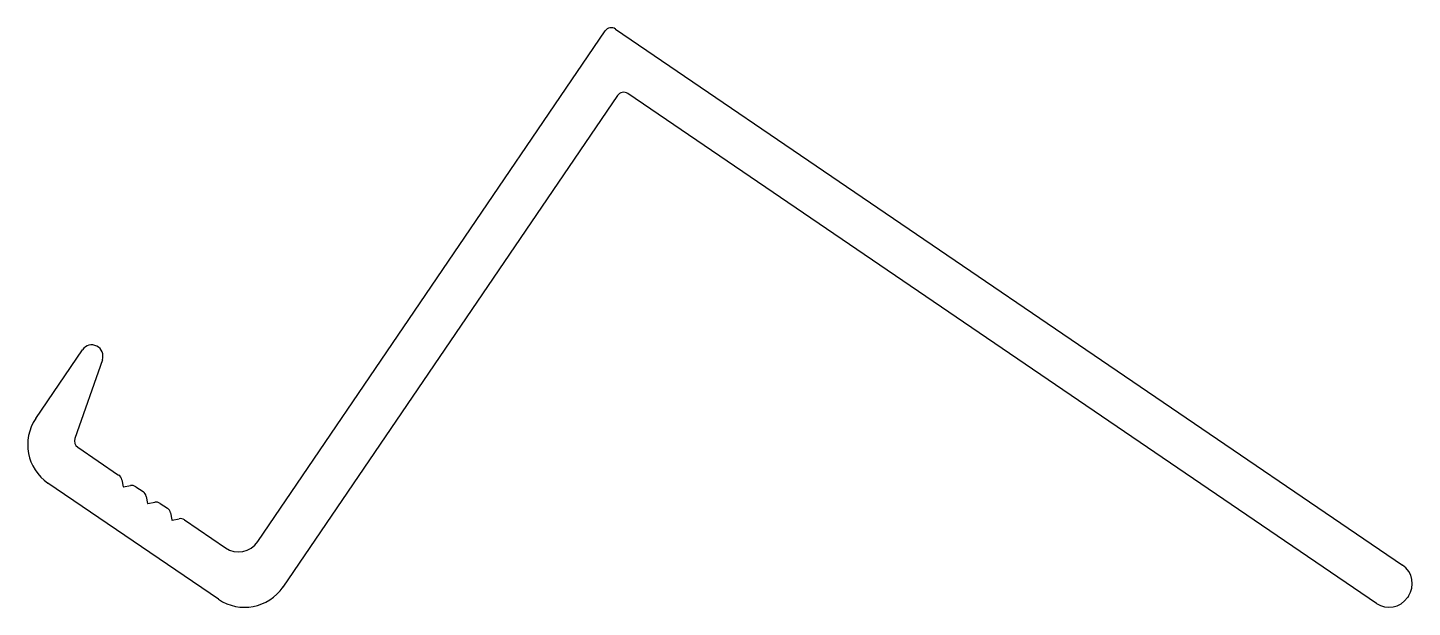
# Model space of a CAD drawing. Extents: x 5 to 52, y 3.8 to 23.4.
import ezdxf

# ---------------------------------------------------------------- set-up
doc = ezdxf.new("R2010")
doc.units = 0
doc.layers.get('0').update_dxf_attribs({"linetype": 'CONTINUOUS'})

msp = doc.modelspace()

# ---------------------------------------------------------------- linework, layer by layer
for p, q in [((12.771, 6.005), (24.563, 23.327)), ((24.916, 23.394), (51.624, 5.213)), ((50.738, 3.911), (25.332, 21.206)), ((24.979, 21.139), (13.629, 4.467)), ((5.237, 10.181), (6.824, 12.511)), ((7.498, 12.171), (6.567, 9.503)), ((6.664, 9.209), (8.051, 8.265)), ((11.442, 4.052), (5.653, 7.993)), ((8.156, 8.105), (8.202, 7.867)), ((8.211, 7.861), (8.449, 7.906)), ((8.636, 7.867), (8.878, 7.702)), ((8.983, 7.542), (9.028, 7.304)), ((9.037, 7.298), (9.275, 7.343)), ((9.462, 7.304), (9.705, 7.139)), ((9.81, 6.979), (9.855, 6.742)), ((9.864, 6.735), (10.102, 6.78)), ((10.285, 6.744), (11.677, 5.797)), ((51.825, 4.154), (51.796, 4.112))]:
    msp.add_line(p, q)
for centre, radius, start, end in [((24.773, 23.184), 0.254, 55.7547, 145.7547), ((25.189, 20.996), 0.254, 55.7547, 145.7547), ((7.139, 12.297), 0.381, 340.7547, 145.7547), ((6.539, 9.294), 1.575, 145.7547, 235.7547), ((6.807, 9.419), 0.254, 160.7547, 235.7547), ((7.911, 8.058), 0.25, 10.7547, 55.7547), ((8.209, 7.868), 0.008, 190.7547, 280.7547), ((8.495, 7.66), 0.25, 55.7547, 100.7547), ((8.737, 7.495), 0.25, 10.7547, 55.7547), ((9.036, 7.306), 0.008, 190.7547, 280.7547), ((9.322, 7.097), 0.25, 55.7547, 100.7547), ((9.564, 6.933), 0.25, 10.7547, 55.7547), ((9.863, 6.743), 0.008, 190.7547, 280.7547), ((10.148, 6.535), 0.25, 55.7902, 100.7422), ((12.12, 6.448), 0.787, 235.7547, 325.7547), ((51.195, 4.583), 0.762, 325.7547, 55.7547), ((12.328, 5.354), 1.575, 235.7547, 325.7547), ((51.166, 4.541), 0.762, 235.7547, 325.7547)]:
    msp.add_arc(centre, radius, start, end)

doc.saveas('drawing.dxf')
